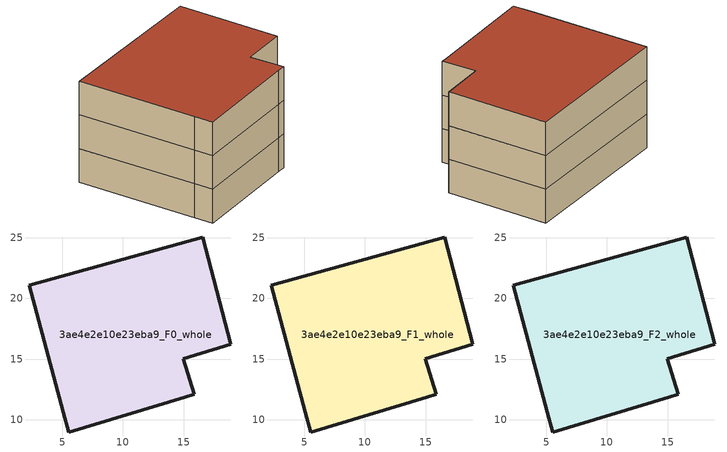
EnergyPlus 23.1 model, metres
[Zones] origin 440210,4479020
3ae4e2e10e23eba9_F0_whole
 floor ground (EU_floor_Construction): 16.59,25.07 18.88,16.23 14.97,15.03 15.87,12.09 15.09,11.86 5.54,8.99 5.1,10.61 2.29,21.09 z0
 wall outside (EU_wall_Construction): 16.59,25.07 2.29,21.09 5.1,10.61 5.54,8.99 15.09,11.86 15.87,12.09 14.97,15.03 18.88,16.23 16.59,25.07 z0:3
3ae4e2e10e23eba9_F1_whole
 floor to 3ae4e2e10e23eba9_F0_whole (EU_floor_Construction): 16.59,25.07 18.88,16.23 14.97,15.03 15.87,12.09 15.09,11.86 5.54,8.99 5.1,10.61 2.29,21.09 z3
 wall outside (EU_wall_Construction): 16.59,25.07 2.29,21.09 5.1,10.61 5.54,8.99 15.09,11.86 15.87,12.09 14.97,15.03 18.88,16.23 16.59,25.07 z3:6
3ae4e2e10e23eba9_F2_whole
 floor to 3ae4e2e10e23eba9_F1_whole (EU_floor_Construction): 16.59,25.07 18.88,16.23 14.97,15.03 15.87,12.09 15.09,11.86 5.54,8.99 5.1,10.61 2.29,21.09 z6
 wall outside (EU_wall_Construction): 16.59,25.07 2.29,21.09 5.1,10.61 5.54,8.99 15.09,11.86 15.87,12.09 14.97,15.03 18.88,16.23 16.59,25.07 z6:9
 roof outside (EU_roof_Construction): 15.87,12.09 14.97,15.03 18.88,16.23 16.59,25.07 2.29,21.09 5.1,10.61 5.54,8.99 15.09,11.86 z9
[Building]
EU S2 Campaign: North Axis=0; Terrain=City; Solar Distribution=FullExterior
[Site:Location]
Madrid: Latitude=40.5; Longitude=-3.5; Time Zone=1; Elevation=609
[SizingPeriod:WeatherFileDays]
AnnualSizingPeriod: Begin Month=1; Begin Day of Month=1; End Month=12; End Day of Month=31; Day of Week for Start Day=Monday; Use Weather File Daylight Saving Period=No; Use Weather File Rain and Snow Indicators=No
[MATERIAL]
EU_InternalMass_Material: Roughness=MediumRough; Thickness=0.1; Conductivity=1; Density=1800; Specific Heat=900; Thermal Absorptance=0.9; Solar Absorptance=0.7; Visible Absorptance=0.7
[MATERIAL:NOMASS] Roughness=MediumRough; Thermal Absorptance=0.9; Solar Absorptance=0.7; Visible Absorptance=0.7
Name | Thermal Resistance
EU_wall_NoMass | 1.60022
EU_roof_NoMass | 1.57597
EU_floor_NoMass | 0.470652
[CONSTRUCTION]
EU_wall_Construction: EU_wall_NoMass
EU_roof_Construction: EU_roof_NoMass
EU_floor_Construction: EU_floor_NoMass
EU_InternalMass_Construction: EU_InternalMass_Material
[ZONE] Type=1; Multiplier=1; Ceiling Height=autocalculate; Volume=512.03; Floor Area=autocalculate; Part of Total Floor Area=Yes
3ae4e2e10e23eba9_F0_whole; 3ae4e2e10e23eba9_F1_whole; 3ae4e2e10e23eba9_F2_whole
[INTERNALMASS] Construction=EU_InternalMass_Construction; Surface Area=170.677
Name | Zone or ZoneList
3ae4e2e10e23eba9_F0_whole_EU_InternalMass | 3ae4e2e10e23eba9_F0_whole
3ae4e2e10e23eba9_F1_whole_EU_InternalMass | 3ae4e2e10e23eba9_F1_whole
3ae4e2e10e23eba9_F2_whole_EU_InternalMass | 3ae4e2e10e23eba9_F2_whole
[OTHEREQUIPMENT] Fuel Type=Electricity; Design Level Calculation Method=Watts/Area; Power per Zone Floor Area=1; Fraction Latent=0; Fraction Radiant=0; Fraction Lost=0; Carbon Dioxide Generation Rate=0; EndUse Subcategory=EU_Step8_InternalGains
Name | Zone or ZoneList or Space or SpaceList | Schedule
EU_Step8_InternalGain_3ae4e2e10e23eba9_F0_whole_f000 | 3ae4e2e10e23eba9_F0_whole | EU_Step8_GainSchedule_3ae4e2e10e23eba9_F0_whole_f000
EU_Step8_InternalGain_3ae4e2e10e23eba9_F1_whole_f000 | 3ae4e2e10e23eba9_F1_whole | EU_Step8_GainSchedule_3ae4e2e10e23eba9_F1_whole_f000
EU_Step8_InternalGain_3ae4e2e10e23eba9_F2_whole_f000 | 3ae4e2e10e23eba9_F2_whole | EU_Step8_GainSchedule_3ae4e2e10e23eba9_F2_whole_f000
[ZONEVENTILATION:DESIGNFLOWRATE] Schedule=EU_AlwaysOn; Design Flow Rate Calculation Method=AirChanges/Hour; Air Changes per Hour=0.480704; Ventilation Type=Natural; Fan Pressure Rise=0; Fan Total Efficiency=1; Constant Term Coefficient=1; Temperature Term Coefficient=0; Velocity Term Coefficient=0; Velocity Squared Term Coefficient=0; Minimum Indoor Temperature=-100; Maximum Indoor Temperature=100; Delta Temperature=-100; Minimum Outdoor Temperature=-100; Maximum Outdoor Temperature=100; Maximum Wind Speed=40
Name | Zone or ZoneList or Space or SpaceList
EU_ConstantAir_3ae4e2e10e23eba9_F0_whole | 3ae4e2e10e23eba9_F0_whole
EU_ConstantAir_3ae4e2e10e23eba9_F1_whole | 3ae4e2e10e23eba9_F1_whole
EU_ConstantAir_3ae4e2e10e23eba9_F2_whole | 3ae4e2e10e23eba9_F2_whole
[HVACTEMPLATE:THERMOSTAT] Constant Heating Setpoint=20; Constant Cooling Setpoint=50
EU_HeatOnly_3ae4e2e10e23eba9_F0_whole; EU_HeatOnly_3ae4e2e10e23eba9_F1_whole; EU_HeatOnly_3ae4e2e10e23eba9_F2_whole
[HVACTEMPLATE:ZONE:IDEALLOADSAIRSYSTEM] System Availability Schedule=EU_AlwaysOn; Maximum Heating Supply Air Temperature=50; Minimum Cooling Supply Air Temperature=13; Maximum Heating Supply Air Humidity Ratio=0.0156; Minimum Cooling Supply Air Humidity Ratio=0.0077; Heating Limit=NoLimit; Cooling Limit=NoLimit; Heating Availability Schedule=EU_AlwaysOn; Cooling Availability Schedule=EU_CoolingOff; Dehumidification Control Type=ConstantSensibleHeatRatio; Cooling Sensible Heat Ratio=0.7; Dehumidification Setpoint=60; Humidification Control Type=None; Humidification Setpoint=30; Outdoor Air Method=None; Outdoor Air Flow Rate per Person=0.00944; Outdoor Air Flow Rate per Zone Floor Area=0; Outdoor Air Flow Rate per Zone=0; Demand Controlled Ventilation Type=None; Outdoor Air Economizer Type=NoEconomizer; Heat Recovery Type=None; Sensible Heat Recovery Effectiveness=0.7; Latent Heat Recovery Effectiveness=0.65
Name | Template Thermostat
3ae4e2e10e23eba9_F0_whole | EU_HeatOnly_3ae4e2e10e23eba9_F0_whole
3ae4e2e10e23eba9_F1_whole | EU_HeatOnly_3ae4e2e10e23eba9_F1_whole
3ae4e2e10e23eba9_F2_whole | EU_HeatOnly_3ae4e2e10e23eba9_F2_whole
[SIZING:ZONE] Zone Cooling Design Supply Air Temperature Input Method=SupplyAirTemperature; Zone Cooling Design Supply Air Temperature=13; Zone Heating Design Supply Air Temperature Input Method=SupplyAirTemperature; Zone Heating Design Supply Air Temperature=50; Zone Cooling Design Supply Air Humidity Ratio=0.008; Zone Heating Design Supply Air Humidity Ratio=0.008; Cooling Design Air Flow Method=DesignDay; Cooling Design Air Flow Rate=0; Cooling Minimum Air Flow per Zone Floor Area=0.000762; Cooling Minimum Air Flow=0; Cooling Minimum Air Flow Fraction=0.2; Heating Design Air Flow Method=DesignDay; Heating Design Air Flow Rate=0; Heating Maximum Air Flow per Zone Floor Area=0.002032; Heating Maximum Air Flow=0.141576; Heating Maximum Air Flow Fraction=0.3; Account for Dedicated Outdoor Air System=No; Dedicated Outdoor Air System Control Strategy=NeutralSupplyAir; Dedicated Outdoor Air Low Setpoint Temperature for Design=autosize; Dedicated Outdoor Air High Setpoint Temperature for Design=autosize; Zone Load Sizing Method=Sensible Load Only No Latent Load; Zone Latent Cooling Design Supply Air Humidity Ratio Input Method=HumidityRatioDifference; Zone Cooling Design Supply Air Humidity Ratio Difference=0.005; Zone Latent Heating Design Supply Air Humidity Ratio Input Method=HumidityRatioDifference; Zone Humidification Design Supply Air Humidity Ratio Difference=0.005
3ae4e2e10e23eba9_F0_whole; 3ae4e2e10e23eba9_F1_whole; 3ae4e2e10e23eba9_F2_whole
[SCHEDULE:CONSTANT]
Name | Hourly Value
EU_AlwaysOn | 1
EU_CoolingOff | 0
[SCHEDULE:FILE] Column Number=1; Rows to Skip at Top=0; Number of Hours of Data=8760; Column Separator=Comma; Interpolate to Timestep=No; Minutes per Item=60; Adjust Schedule for Daylight Savings=Yes
Name | File
EU_Step8_GainSchedule_3ae4e2e10e23eba9_F0_whole_f000 | C:\Users\o_iseri\Desktop\OpenUBEM\openubem\outputs\eu_evidence\EU-11\ES-MAD-BERRUGUETE\idfs\3ae4e2e10e23eba9\3ae4e2e10e23eba9_F0_whole_f000_gain.csv
EU_Step8_GainSchedule_3ae4e2e10e23eba9_F1_whole_f000 | C:\Users\o_iseri\Desktop\OpenUBEM\openubem\outputs\eu_evidence\EU-11\ES-MAD-BERRUGUETE\idfs\3ae4e2e10e23eba9\3ae4e2e10e23eba9_F1_whole_f000_gain.csv
EU_Step8_GainSchedule_3ae4e2e10e23eba9_F2_whole_f000 | C:\Users\o_iseri\Desktop\OpenUBEM\openubem\outputs\eu_evidence\EU-11\ES-MAD-BERRUGUETE\idfs\3ae4e2e10e23eba9\3ae4e2e10e23eba9_F2_whole_f000_gain.csv
